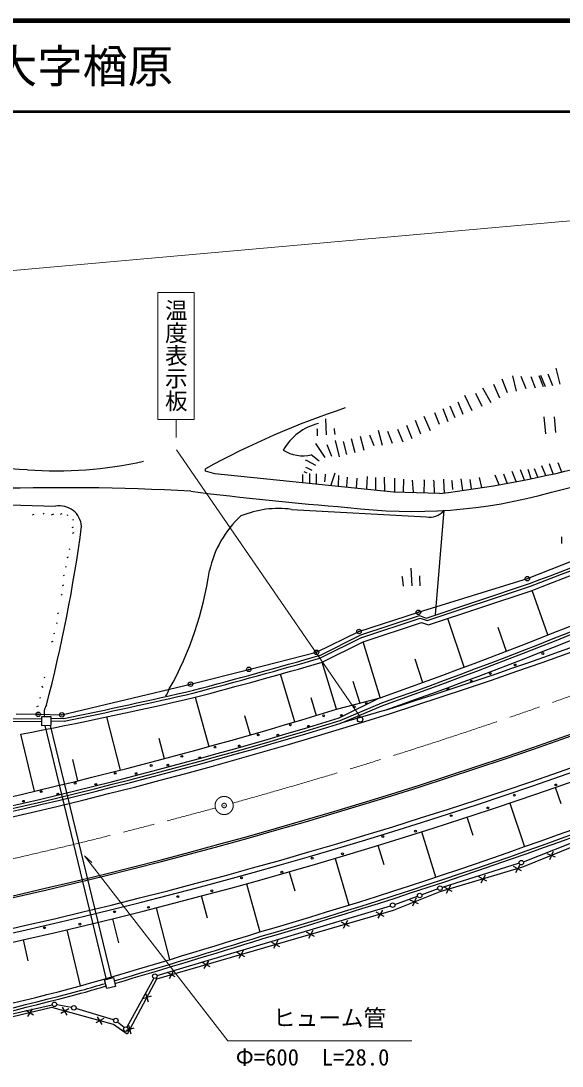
# Model space of a CAD drawing. Units: millimetres, scale not verified. Extents: x 40004 to 680061, y 20002 to 380034.
# Drawn here: x 438255 to 498014, y 264731 to 380034 of the extents above; entities that cross this region are included whole.
import ezdxf
from ezdxf.enums import TextEntityAlignment as Align

# ---------------------------------------------------------------- set-up
doc = ezdxf.new("R2010")
doc.units = ezdxf.units.MM
doc.header["$LTSCALE"] = 1000.09
doc.header["$PDMODE"] = 32
doc.header["$PDSIZE"] = 500
doc.linetypes.add('CHAIN', pattern=[18.5, 12, -1.5, 3.5, -1.5])
for name, color, linetype, lineweight in [('M-BGD', 7, 'Continuous', 25), ('M-BMK', 2, 'CHAIN', 13), ('M-BMK-ROW', 30, 'Continuous', 25), ('M-STR-HTXT', 7, 'Continuous', 13), ('M-TTL', 2, 'Continuous', 140), ('M-TTL-LINE', 7, 'Continuous', 50), ('M-TTL-TXT', 7, 'Continuous', 50)]:
    doc.layers.add(name, color=color, linetype=linetype, lineweight=lineweight)
doc.styles.add('@ＭＳ ゴシック', font='')
doc.styles.add('ＭＳ ゴシック', font='')
doc.styles.get('@ＭＳ ゴシック').set_extended_font_data('@MS Gothic')
doc.styles.get('ＭＳ ゴシック').set_extended_font_data('MS Gothic')

msp = doc.modelspace()

# ---------------------------------------------------------------- linework, layer by layer
at = {"layer": 'M-BGD'}
for p, q in [((497333, 341715), (497761, 339942)), ((491986, 339018), (491398, 340493)), ((492548, 340896), (492941, 339194)), ((493453, 340824), (493991, 339476)), ((494558, 340797), (495052, 339558)), ((495435, 340928), (495928, 339690)), ((495635, 340953), (496129, 339714)), ((496429, 341118), (496945, 339822)), ((489239, 339563), (490158, 337947)), ((490449, 339960), (491113, 338465)), ((486514, 337997), (487056, 336640)), ((487234, 338763), (488058, 337040)), ((488449, 338974), (489155, 337547)), ((483927, 336828), (484445, 335530)), ((484847, 337263), (485412, 335848)), ((485633, 337577), (486151, 336279)), ((471880, 336122), (471961, 334377)), ((481784, 335972), (482373, 334498)), ((482763, 336432), (483458, 334863)), ((495981, 336374), (496192, 334475)), ((497149, 336361), (497289, 334639)), ((470936, 335062), (470983, 334944)), ((470983, 334944), (470982, 334260)), ((472846, 335072), (472834, 334930)), ((472834, 334930), (472904, 334411)), ((477704, 334891), (478162, 333228)), ((478737, 334757), (479255, 333459)), ((479850, 334995), (480415, 333580)), ((480829, 335454), (481417, 333980)), ((470769, 333423), (471806, 331854)), ((472023, 333308), (472541, 332010)), ((472963, 333751), (473409, 331947)), ((473835, 333621), (474199, 332194)), ((474720, 333974), (475131, 332429)), ((475710, 334232), (476122, 332687)), ((476748, 334373), (477219, 333193)), ((471204, 331477), (470320, 332150)), ((469648, 331608), (469813, 331537)), ((469813, 331537), (470767, 331029)), ((496206, 329871), (495772, 330958)), ((497044, 330055), (496606, 331154)), ((497985, 330268), (497585, 331271)), ((458657, 330367), (458622, 330626)), ((459659, 330083), (458657, 330367)), ((479408, 328051), (459659, 330083)), ((469386, 329179), (469399, 330004)), ((469482, 330311), (469647, 330240)), ((469647, 330240), (469812, 330169)), ((469694, 330806), (469859, 330735)), ((469859, 330735), (470378, 330463)), ((470176, 329084), (470177, 330110)), ((470907, 328966), (470884, 330050)), ((471839, 329884), (471780, 329177)), ((471851, 330026), (471839, 329884)), ((472522, 328858), (472948, 330190)), ((473312, 328763), (473349, 329871)), ((476449, 328442), (476532, 329775)), ((491048, 328863), (490623, 329928)), ((491963, 329026), (491562, 330030)), ((492939, 329207), (492490, 330332)), ((493848, 329383), (493406, 330492)), ((494600, 329534), (494267, 330562)), ((495345, 329688), (494966, 330636)), ((469378, 329083), (469386, 329179)), ((470169, 329001), (470176, 329084)), ((470904, 328926), (470907, 328966)), ((472564, 328755), (472522, 328858)), ((473305, 328679), (473312, 328763)), ((474238, 328583), (474244, 328656)), ((474244, 328656), (474304, 329706)), ((475317, 328538), (475377, 329587)), ((477428, 328254), (477464, 329668)), ((478429, 328276), (478407, 329702)), ((479549, 328046), (479539, 329607)), ((480493, 328073), (480553, 329465)), ((481601, 328037), (481484, 329358)), ((482746, 329451), (482793, 329333)), ((482793, 329333), (482758, 327939)), ((483795, 329391), (483842, 329273)), ((483842, 329273), (483901, 327900)), ((484916, 329497), (484904, 329355)), ((484904, 329355), (484985, 327947)), ((485788, 329366), (485835, 329248)), ((485835, 329248), (485929, 328328)), ((487060, 328233), (486885, 329530)), ((488016, 328409), (487875, 329447)), ((489140, 328543), (488889, 329647)), ((496847, 328037), (501012, 329097)), ((475311, 328472), (475317, 328538)), ((476441, 328356), (476449, 328442)), ((478419, 328152), (478429, 328276)), ((484466, 327882), (479408, 328051)), ((480488, 328015), (480493, 328073)), ((481596, 327978), (481601, 328037)), ((487063, 328228), (487060, 328233)), ((488031, 328371), (488016, 328409)), ((425144, 326974), (442087, 326489)), ((439528, 325536), (439705, 325607)), ((440707, 325665), (440825, 325712)), ((441639, 325558), (441875, 325652)), ((442641, 325616), (442818, 325687)), ((443372, 325498), (443490, 325545)), ((468134, 326150), (483026, 325324)), ((484948, 326077), (484002, 314496)), ((443905, 324161), (444082, 324231)), ((443985, 324990), (444103, 325037)), ((443948, 323540), (444125, 323610)), ((497944, 323123), (497944, 322373)), ((443569, 321748), (443687, 321795)), ((443380, 320852), (443498, 320899)), ((443179, 319814), (443297, 319861)), ((481323, 319654), (481416, 317708)), ((442954, 318836), (443072, 318883)), ((480308, 318770), (480355, 318652)), ((480355, 318652), (480472, 317674)), ((482277, 318804), (482266, 318663)), ((482266, 318663), (482300, 317719)), ((442835, 317763), (443012, 317834)), ((482997, 314161), (494424, 317967)), ((483097, 313878), (494524, 317684)), ((483263, 313406), (494690, 317212)), ((496424, 312292), (494690, 317212)), ((442811, 316796), (442716, 316690)), ((442171, 313601), (442289, 313648)), ((442290, 314674), (442408, 314721)), ((475796, 312289), (482257, 314441)), ((475891, 312005), (482352, 314157)), ((476033, 311525), (482494, 313677)), ((482257, 314441), (482997, 314161)), ((482352, 314157), (483097, 313878)), ((482494, 313677), (483263, 313406)), ((487197, 308744), (485406, 314120)), ((441876, 312458), (441994, 312505)), ((490908, 313136), (491824, 310498)), ((441627, 311538), (441804, 311609)), ((471269, 310045), (475791, 312290)), ((471354, 309754), (475875, 311998)), ((471511, 309282), (476032, 311527)), ((477933, 305383), (476033, 311525)), ((473119, 304094), (471529, 309291)), ((481745, 309651), (482595, 307048)), ((468497, 302703), (466935, 307978)), ((440810, 307589), (440928, 307636)), ((474912, 307210), (475671, 304775)), ((440562, 306669), (440633, 306492)), ((440030, 304406), (440207, 304476)), ((440337, 305349), (440455, 305396)), ((457498, 305426), (459001, 299986)), ((470262, 305380), (470856, 303407)), ((473119, 304094), (477907, 305371)), ((473412, 303138), (477933, 305383)), ((473499, 302851), (478117, 304812)), ((473587, 302564), (478208, 304526)), ((439982, 303498), (440100, 303545)), ((440554, 303286), (441554, 303309)), ((440577, 302286), (440554, 303286)), ((441554, 303309), (441577, 302310)), ((449238, 297389), (447738, 303249)), ((462963, 303391), (463569, 301269)), ((478376, 303949), (473587, 302564)), ((440560, 303041), (437278, 302996)), ((440567, 302745), (437326, 302700)), ((441577, 302310), (440577, 302286)), ((440891, 302294), (447684, 274297)), ((441505, 302308), (448268, 274438)), ((442985, 303074), (441560, 303055)), ((443032, 302778), (441567, 302758)), ((439747, 295052), (438255, 301353)), ((453481, 300907), (454081, 298652)), ((443940, 298567), (444521, 296205)), ((497898, 293648), (497266, 295467)), ((492244, 293750), (493865, 288935)), ((510661, 293588), (493631, 286664)), ((488187, 290159), (487526, 292185)), ((484059, 285579), (482514, 290575)), ((478371, 286930), (477712, 289081)), ((497020, 288423), (496631, 287502)), ((472955, 287649), (474481, 282496)), ((497286, 287768), (496365, 288157)), ((467882, 286173), (468489, 284051)), ((493631, 286664), (484512, 283939)), ((493542, 286268), (492662, 286743)), ((493340, 286946), (492865, 286066)), ((463182, 284853), (464653, 279529)), ((489709, 285123), (488829, 285598)), ((489507, 285800), (489032, 284920)), ((484512, 283939), (479346, 281890)), ((485877, 283978), (484997, 284453)), ((485674, 284655), (485199, 283775)), ((458852, 281032), (458195, 283501)), ((482150, 282621), (481231, 283018)), ((481889, 283279), (481492, 282360)), ((453188, 282194), (454652, 276475)), ((479346, 281890), (453224, 274329)), ((478364, 281237), (477488, 281720)), ((478167, 281916), (477685, 281041)), ((449056, 278322), (448398, 280990)), ((474521, 280125), (473646, 280608)), ((474325, 280804), (473842, 279928)), ((444832, 273577), (443364, 279775)), ((470679, 279013), (469803, 279496)), ((470482, 279692), (470000, 278816)), ((439054, 276329), (438526, 278654)), ((466836, 277901), (465960, 278383)), ((466640, 278580), (466157, 277704)), ((462993, 276789), (462118, 277271)), ((462797, 277468), (462314, 276592)), ((459151, 275676), (458275, 276159)), ((458954, 276356), (458472, 275480)), ((447499, 274252), (448471, 274487)), ((448471, 274487), (448706, 273515)), ((455308, 274564), (454432, 275047)), ((455112, 275243), (454629, 274368)), ((447734, 273280), (447499, 274252)), ((448706, 273515), (447734, 273280)), ((453224, 274329), (449987, 268261)), ((452626, 272457), (451669, 272166)), ((452002, 272790), (452293, 271833)), ((441677, 271183), (425334, 267362)), ((439494, 271035), (438967, 270186)), ((448473, 269331), (441677, 271183)), ((443547, 271040), (442679, 270543)), ((443361, 270357), (442865, 271226)), ((439655, 270347), (438806, 270874)), ((447407, 269988), (446538, 269492)), ((447221, 269306), (446724, 270174)), ((449987, 268261), (448473, 269331)), ((450743, 268928), (449891, 268668)), ((450120, 269260), (450411, 268304))]:
    msp.add_line(p, q, dxfattribs=at)
for centre, radius in [((495893, 310253), 100), ((492836, 308982), 100), ((490089, 308035), 100), ((487989, 307205), 100), ((485411, 306333), 100), ((475066, 304357), 100), ((476412, 304750), 100), ((471688, 303372), 100), ((473643, 303418), 100), ((475707, 302969), 300), ((468006, 302371), 100), ((470015, 302220), 100), ((464467, 301262), 100), ((466637, 301236), 100), ((459686, 299927), 100), ((462369, 300050), 100), ((456033, 298904), 100), ((458016, 298750), 100), ((452633, 297891), 100), ((454489, 297923), 100), ((448677, 297030), 100), ((450975, 296996), 100), ((444242, 295948), 100), ((446529, 295811), 100), ((497311, 295745), 100), ((438535, 293948), 100), ((440500, 295014), 100), ((442348, 294739), 100), ((492737, 294621), 100), ((489809, 293207), 100), ((485758, 292357), 100), ((481829, 290642), 100), ((478223, 290055), 100), ((470418, 287675), 100), ((473760, 288145), 100), ((467067, 286122), 100), ((462624, 285498), 100), ((459336, 284073), 100), ((455578, 283425), 100), ((448595, 281762), 100), ((452335, 282247), 100), ((444779, 280383), 100), ((440864, 279993), 100)]:
    msp.add_circle(centre, radius, dxfattribs=at)
for centre, radius, start, end in [((503429, 248622), 93447, 108.31635, 118.65218), ((472529, 329689), 6091, 103.32643, 150.43096), ((469424, 336095), 4046, 237.18846, 282.80322), ((403336, -369345), 700764, 87.08456, 88.30111), ((442116, 375358), 44955, 265.99667, 282.43381), ((468294, 458961), 132073, 277.03327, 284.01358), ((442751, 73702), 254838, 86.79088, 92.01018), ((504554, 707481), 382308, 262.85722, 265.46666), ((481471, 382812), 56893, 262.79547, 285.67965), ((303654, 799882), 524314, 289.41111, 295.86415), ((442539, 324114), 2418, 3.97711, 100.77059), ((303839, 799311), 524314, 289.41111, 295.84322), ((303955, 799036), 524314, 289.41111, 295.84405), ((304124, 798460), 524314, 289.41111, 295.89436), ((316462, 816978), 546980, 273.80389, 295.95633), ((470490, 316836), 11699, 132.77929, 167.39794), ((466701, 315311), 10933, 82.46673, 112.34432), ((483433, 327180), 1900, 257.63247, 322.57486), ((305647, 818496), 534945, 290.66418, 292.74663), ((316846, 814763), 536245, 273.77017, 293.90285), ((316462, 816978), 547180, 273.80389, 295.95634), ((288138, 344889), 158162, 345.22202, 352.51338), ((316846, 814763), 535745, 287.54805, 293.9025), ((305647, 818496), 535245, 290.66348, 292.74663), ((305647, 818496), 535745, 290.66232, 292.74663), ((316462, 816978), 550480, 274.42824, 295.95652), ((316846, 814763), 549745, 273.77956, 296.02163), ((316614, 816098), 550093, 274.4084, 295.98236), ((422290, 324605), 37151, 330.55049, 351.92855), ((322534, 823169), 534245, 284.61057, 286.16703), ((322534, 823169), 534545, 284.61057, 286.16703), ((322534, 823169), 535045, 284.61057, 286.16703), ((336173, 826534), 534245, 281.53263, 283.10619), ((336173, 826534), 534545, 281.53152, 283.10619), ((444296, 310602), 11188, 333.13145, 337.60413), ((355218, 741188), 447605, 280.69112, 283.20906), ((442618, 303625), 1803, 149.26529, 190.60675), ((316846, 814763), 534045, 280.13089, 287.01495), ((316846, 814763), 535045, 280.13089, 287.01495), ((316846, 814763), 535345, 280.13089, 287.01495), ((316846, 814763), 535645, 280.13089, 287.01495), ((308526, 814456), 557245, 286.27071, 292.58476), ((308526, 814456), 557745, 286.26997, 292.58617), ((308526, 814456), 558045, 286.26953, 292.58708), ((139032, 1327838), 1097716, 286.17538, 287.2556), ((139032, 1327838), 1098216, 286.37011, 287.2556), ((139032, 1327838), 1098516, 286.36936, 287.2556), ((335560, 688954), 429510, 282.01744, 284.73869), ((139032, 1327838), 1098216, 286.17538, 286.31788), ((139032, 1327838), 1098516, 286.17538, 286.31714), ((335560, 688954), 430010, 282.01744, 284.73869), ((335560, 688954), 430310, 282.01744, 284.73869)]:
    msp.add_arc(centre, radius, start, end, dxfattribs=at)
at = {"layer": 'M-BMK'}
msp.add_circle((460696, 293478), 1000, dxfattribs=at)
for start, end in [(285.50635, 295.90368), (274.89692, 285.29414)]:
    msp.add_arc((317277, 814147), 540060, start, end, dxfattribs=at)
msp.add_point((460696, 293478), dxfattribs=at)
at = {"layer": 'M-BMK-ROW'}
for p, q in [((494178, 318504), (512295, 325672)), ((482147, 314795), (494178, 318504)), ((475586, 312676), (482147, 314795)), ((470891, 310381), (475586, 312676)), ((463423, 308494), (470891, 310381)), ((456991, 306868), (463423, 308494)), ((442779, 303476), (456991, 306868)), ((437747, 303601), (440169, 303540)), ((440169, 303540), (442779, 303476)), ((493739, 287270), (503667, 291200)), ((493268, 287103), (484772, 284434)), ((484299, 284274), (482527, 283631)), ((479535, 282569), (482056, 283463)), ((453287, 274729), (479060, 282414)), ((452927, 274439), (449958, 269028)), ((425280, 267763), (441718, 271490)), ((443853, 271201), (442207, 271500)), ((448493, 269826), (444338, 271084)), ((449648, 268971), (448923, 269591))]:
    msp.add_line(p, q, dxfattribs=at)
for centre in [(494178, 318504), (482147, 314795), (475586, 312676), (470891, 310381), (463423, 308494), (456991, 306868), (440169, 303540), (442779, 303476), (493506, 287178), (482292, 283546), (484534, 284359), (479299, 282485), (453048, 274658), (441961, 271545), (444099, 271156), (448733, 269753), (449838, 268808)]:
    msp.add_circle(centre, 250, dxfattribs=at)
for p in [(482147, 314795), (475586, 312676), (470891, 310381), (463423, 308494), (456991, 306868), (440169, 303540), (442779, 303476)]:
    msp.add_point(p, dxfattribs=at)
at = {"layer": 'M-STR-HTXT'}
for p, q in [((244798, 335323), (538078, 361478)), ((453389, 350065), (453389, 336064)), ((457389, 350065), (453389, 350065)), ((457389, 350065), (457389, 336064)), ((453389, 336064), (457389, 336064)), ((455389, 336064), (455389, 334064)), ((475714, 303276), (455448, 332701)), ((461102, 267524), (445275, 287909)), ((445275, 287909), (446071, 287179)), ((481428, 267524), (461102, 267524))]:
    msp.add_line(p, q, dxfattribs=at)
at = {"layer": 'M-TTL'}
msp.add_line((680061, 380034), (40004, 380034), dxfattribs=at)
at = {"layer": 'M-TTL-LINE'}
msp.add_line((40004, 370033), (680061, 370033), dxfattribs=at)

# ---------------------------------------------------------------- texts
at = {"layer": 'M-STR-HTXT', "style": '@ＭＳ ゴシック'}
msp.add_text('温度表示板', height=1833, rotation=270, dxfattribs=at).set_placement((455389, 343127), align=Align.MIDDLE_CENTER)
at = {"layer": 'M-STR-HTXT', "style": 'ＭＳ ゴシック'}
msp.add_text('ヒューム管', height=1833, dxfattribs=at).set_placement((472337, 268590), align=Align.BOTTOM_CENTER)
msp.add_text('Φ=600\u3000L=28.0', height=1833, dxfattribs=at).set_placement((461971, 264241), align=Align.BOTTOM_LEFT)
at = {"layer": 'M-TTL-TXT', "style": 'ＭＳ ゴシック'}
msp.add_text('下関市豊田町大字楢原', height=3666, dxfattribs=at).set_placement((405060, 375034), align=Align.MIDDLE_LEFT)

doc.saveas('drawing.dxf')
